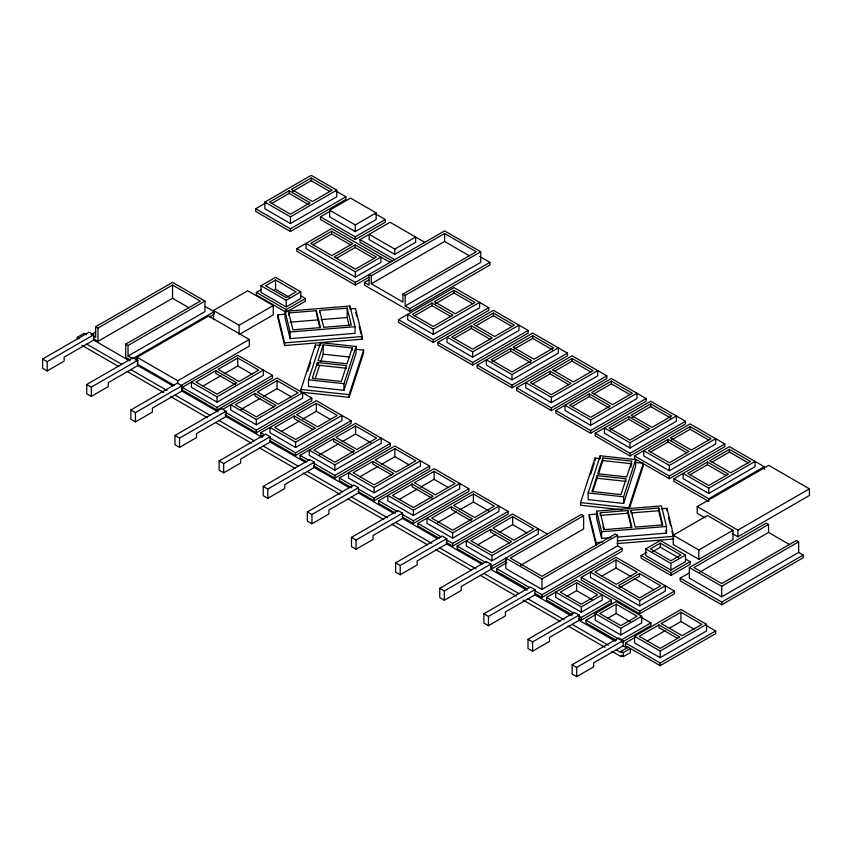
<?xml version="1.0" encoding="UTF-8"?>
<svg xmlns="http://www.w3.org/2000/svg" width="852" height="852" viewBox="0 0 852 852"><rect width="100%" height="100%" fill="white"/><g stroke="black" fill="none" stroke-linecap="round" stroke-linejoin="round"><path stroke-width="1.28" d="M589.254 514.64L589.254 517.313L596.102 545.301L596.102 542.617L589.254 514.64L597.156 513.99M617.498 537.122L666.488 533.15L666.488 526.493L661.45 505.896L596.57 511.147L596.57 517.814L601.608 538.411L610.873 537.655M600.277 512.755L604.398 529.614L631.971 527.377L627.849 510.529L600.277 512.755L600.277 515.439L627.849 513.202L631.385 527.644M601.608 538.411L601.608 531.744L596.57 511.147M627.849 513.202L627.849 510.529M631.098 510.263L635.219 527.122L662.792 524.885L658.671 508.026L631.098 510.263L631.087 512.936L658.671 510.71L662.196 525.151M658.671 510.71L658.671 508.026M666.956 511.019L666.956 508.346L661.684 508.772M355.795 349.309L363.602 350.151L363.602 352.834L349.118 397.351L300.948 392.133L300.948 389.449L315.432 344.932L320.64 345.497M307.785 371.099L310.597 362.451M308.499 379.822L320.597 342.642L356.051 346.487L356.051 353.133L343.952 390.312L308.499 386.467L308.499 379.822L343.952 383.666L356.051 346.487M317.466 362.505L312.322 378.309L341.343 381.451L346.476 365.657L317.466 362.505L317.466 365.114L346.476 368.266M323.206 344.847L318.073 360.652L347.083 363.793L352.227 347.989L323.206 344.847L323.206 354.176L320.789 361.61M317.466 365.114L318.073 363.261M315.144 378.959L319.585 365.327M349.118 397.351L349.118 394.678L363.602 350.151M622.237 509.784L580.574 505.268L580.574 502.595L595.058 458.067L600.266 458.632M590.628 474.351L594.249 463.222M588.125 492.957L600.223 455.777L635.677 459.622L635.677 466.278L623.589 503.457L588.125 499.613L588.125 492.957L623.589 496.801L635.677 459.622M597.092 475.65L591.948 491.444L620.97 494.597L626.113 478.792L597.092 475.65L597.092 478.26L592.747 491.625M602.833 457.993L597.699 473.787L626.71 476.939L631.854 461.134L602.833 457.993L602.833 460.602L598.487 473.968M630.672 467.386L631.854 463.744L602.833 460.602M635.422 462.444L643.239 463.296L628.755 507.824L580.574 502.595M629.149 509.262L643.239 465.969L643.239 463.296M264.844 202.094L311.172 175.352L336.764 190.124L336.764 196.78L290.436 223.533L264.844 208.751L264.844 202.094L290.436 216.877L336.764 190.124M335.837 190.954L345.923 196.78L345.923 199.453L290.436 231.488L255.685 211.424L255.685 208.751L265.877 202.872M289.169 190.731L269.477 202.094L290.436 214.203L310.128 202.829L289.169 190.731L289.169 193.404L309.02 204.874M311.172 178.025L291.48 189.389L312.439 201.498L332.131 190.124L311.172 178.025L311.172 180.699L329.926 191.53M271.66 203.511L289.169 193.404M292.577 191.434L311.172 180.699M77.287 339.32L77.287 337.296L84.241 333.281L86.563 334.623M93.369 336.007L95.658 337.328L95.658 326.763L172.551 282.363L204.949 301.075L204.949 311.64L128.056 356.04L128.056 345.465L204.949 301.075M93.677 340.108L64.124 357.169L64.124 361.142L47.179 370.929L42.6 368.288L42.6 359.022L89.098 332.173L93.677 334.815L93.677 340.108L129.834 360.982M95.658 326.763L97.969 328.095L172.551 285.037L200.316 301.075L125.734 344.133L125.734 357.371L130.335 360.023M91.079 334.687L95.669 332.035M42.6 359.022L47.179 361.663L93.677 334.815M255.685 208.751L290.436 228.815L345.923 196.78M93.379 338.691L97.969 341.343L172.551 298.285L189.208 307.902M329.649 210.156L350.555 198.09L376.147 212.862L376.147 219.518L355.241 231.584L329.649 216.813L329.649 210.156L355.241 224.928L376.147 212.862M375.21 213.692L385.306 219.518L385.306 222.191L355.241 239.55L320.49 219.486L320.49 216.813L330.512 211.03M368.81 277.315L355.359 285.09L296.89 251.329L296.89 248.656L331.641 228.592L390.109 262.352M331.641 231.275L310.682 243.374L331.865 255.6L352.824 243.502L331.641 231.275L331.641 233.949L350.587 244.886M312.886 244.769L331.641 233.949M213.511 319.809L213.511 310.479L247.666 290.766L273.258 305.538L273.258 314.867L239.114 334.591L239.114 325.262L273.258 305.538M137.8 365.583L108.257 382.644L108.257 386.616L91.302 396.404L86.723 393.762L86.723 384.497L133.231 357.648L137.8 360.3L137.8 365.583L172.839 385.807M133.775 358.021L214.108 311.64L214.108 314.313L209.517 316.965M137.097 361.269L137.097 357.276L208.602 315.996L249.285 339.479L249.285 346.136L181.178 385.455M261 285.74L275.569 277.326L300.767 291.863L300.767 298.519L286.187 306.933L261 292.396L261 285.74L286.187 300.287L300.767 291.863M134.925 360.034L137.225 358.703M275.569 279.999L265.632 285.74L286.187 297.604L296.123 291.863L275.569 279.999L275.569 289.329L289.275 297.242M86.723 384.497L91.302 387.138L137.8 360.3M286.187 312.29L256.367 295.069L256.367 292.396L260.882 289.786M320.49 216.813L355.241 236.867L385.306 219.518M392.495 261.053L359.991 242.287L359.991 239.614L390.046 222.255L424.797 242.319M273.364 290.607L275.569 289.329M355.135 244.833L334.176 256.942L355.359 269.168L376.318 257.059L355.135 244.833L355.135 247.506L374.092 258.454M336.38 258.337L355.135 247.506M256.367 292.396L286.187 309.617L305.399 298.519L305.399 301.193L287.316 311.63M355.359 271.841L380.95 257.059L380.95 262.352L355.359 277.124L306.049 248.656L306.049 243.374L355.359 271.841L355.359 277.124M394.742 249.103L415.648 237.037L415.648 242.319L394.742 254.386L369.14 239.614L369.14 234.332L394.742 249.103L394.742 254.386M137.097 357.276L177.78 380.759L249.285 339.479M181.934 391.057L152.38 408.119L152.38 412.102L135.436 421.878L130.857 419.237L130.857 409.972L177.354 383.134L181.934 385.775L181.934 391.057L218.091 411.931M296.89 248.656L355.359 282.406L444.574 230.903L480.73 251.777L480.73 262.352L405.19 305.964L405.19 295.388L480.73 251.777M371.291 275.824L444.574 233.512L476.215 251.777L402.932 294.089L402.932 302.045L371.291 283.78L371.291 275.824L369.033 274.514L369.033 285.09L364.454 282.438L364.454 285.122L409.769 311.278L489.889 265.025L489.889 262.352L479.687 256.463M130.857 409.972L135.436 412.624L181.934 385.775M182.296 387.351L237.783 355.316L272.523 375.381L272.523 378.054L217.047 410.089L182.296 390.024L182.296 387.351L217.047 407.416L272.523 375.381M364.454 282.438L369.033 279.797M215.769 370.695L196.077 382.069L217.047 394.167L236.739 382.804L215.769 370.695L215.769 373.378L235.631 384.838M237.783 357.989L218.091 369.363L239.05 381.462L258.742 370.098L237.783 357.989L237.783 365.955L252.117 374.23M371.291 283.78L444.574 241.467L469.431 255.824M202.84 386.126L220.87 375.711M224.257 373.762L237.783 365.955M217.047 396.84L263.375 370.098L263.375 375.381L217.047 402.133L191.444 387.351L191.444 382.069L217.047 396.84L217.047 402.133M226.057 416.532L196.514 433.593L196.514 437.577L179.559 447.364L174.98 444.723L174.98 435.457L221.488 408.609L226.057 411.25L226.057 416.532L262.224 437.406M222.691 409.375L277.049 377.99L311.8 398.054L311.8 400.728L256.314 432.763L224.928 414.636M255.046 393.368L235.354 404.743L256.314 416.841L276.005 405.477L255.046 393.368L255.046 396.042L273.801 406.873M277.049 380.663L257.357 392.037L278.316 404.136L298.008 392.772L277.049 380.663L277.049 388.629L291.395 396.904M174.98 435.457L179.559 438.098L226.057 411.25M405.19 305.964L409.769 308.605L489.889 262.352M240.988 409.45L260.148 398.385M263.524 396.436L277.049 388.629M398.523 319.66L454.01 287.625L488.76 307.689L488.76 310.362L433.274 342.397L398.523 322.333L398.523 319.66L433.274 339.724L488.76 307.689M431.996 303.014L412.304 314.377L433.274 326.476L452.966 315.112L431.996 303.014L431.996 305.687L450.751 316.518M454.01 290.308L434.318 301.672L455.277 313.77L474.969 302.407L454.01 290.308L454.01 292.981L472.764 303.813M414.498 315.794L431.996 305.687M435.415 303.717L454.01 292.981M256.314 419.514L302.641 392.772L302.641 398.054L256.314 424.797L230.722 410.025L230.722 404.743L256.314 419.514L256.314 424.797M224.928 411.963L256.314 430.09L311.8 398.054M433.274 329.16L479.601 302.407L479.601 307.689L433.274 334.442L407.671 319.66L407.671 314.377L433.274 329.16L433.274 334.442M263.076 436.661L260.829 435.372L260.829 432.699L316.316 400.664L351.067 420.728L351.067 423.401L295.58 455.437L269.796 440.548M294.313 416.042L274.621 427.406L295.58 439.515L315.272 428.141L294.313 416.042L294.313 418.715L313.067 429.546M316.316 403.337L296.624 414.7L317.583 426.809L337.275 415.435L316.316 403.337L316.316 411.292L330.661 419.578M270.19 442.007L240.637 459.068L240.637 463.051L223.682 472.839L219.113 470.197L219.113 460.932L265.611 434.083L270.19 436.725L270.19 442.007L305.218 462.231M219.113 460.932L223.682 463.573L270.19 436.725M281.384 431.463L299.414 421.058M302.79 419.099L316.316 411.292M437.907 342.397L493.393 310.362L528.133 330.427L528.133 333.1L472.658 365.135L437.907 345.071L437.907 342.397L472.658 362.462L528.133 330.427M471.38 325.752L451.688 337.115L472.658 349.213L492.339 337.85L471.38 325.752L471.38 328.425L490.134 339.245M493.393 313.046L473.701 324.41L494.661 336.508L514.352 325.144L493.393 313.046L493.393 315.719L512.148 326.54M453.882 338.532L471.38 328.425M475.885 325.826L493.393 315.719M295.58 442.188L341.908 415.435L341.908 420.728L295.58 447.47L269.988 432.699L269.988 427.406L295.58 442.188L295.58 447.47M269.796 437.875L295.58 452.753L351.067 420.728M472.658 351.897L518.985 325.144L518.985 330.427L472.658 357.18L447.055 342.397L447.055 337.115L472.658 351.897L472.658 357.18M306.827 461.922L300.096 458.046L300.096 455.362L355.582 423.337L390.333 443.391L390.333 446.065L334.847 478.1L313.547 465.81M333.579 438.716L313.887 450.08L334.847 462.189L354.538 450.815L333.579 438.716L333.579 441.389L353.442 452.849M355.582 426.011L335.89 437.374L356.86 449.483L376.552 438.109L355.582 426.011L355.582 433.966L371.035 442.88M314.313 467.492L284.76 484.543L284.76 488.526L267.816 498.313L263.236 495.672L263.236 486.407L309.734 459.558L314.313 462.199L314.313 467.492L349.341 487.717M319.521 454.787L338.681 443.732M342.057 441.773L355.582 433.966M477.226 365.103L532.713 333.068L567.464 353.133L567.464 355.806L511.977 387.841L477.226 367.776L477.226 365.103L511.977 385.168L567.464 353.133M510.71 348.447L491.018 359.821L511.977 371.919L531.669 360.556L510.71 348.447L510.71 351.13L530.562 362.59M532.713 335.741L513.021 347.115L533.98 359.214L553.672 347.85L532.713 335.741L532.713 338.425L552.575 349.884M263.236 486.407L267.816 489.048L314.313 462.199M492.105 361.866L510.71 351.13M514.118 349.16L532.713 338.425M334.847 464.862L381.185 438.109L381.185 443.391L334.847 470.144L309.255 455.362L309.255 450.08L334.847 464.862L334.847 470.144M313.547 463.137L334.847 475.427L390.333 443.391M511.977 374.592L558.305 347.85L558.305 353.133L511.977 379.885L486.385 365.103L486.385 359.821L511.977 374.592L511.977 379.885M351.695 487.834L339.373 480.709L339.373 478.036L394.849 446.001L429.6 466.065L429.6 468.738L374.113 500.774L358.426 491.71M372.846 461.39L353.154 472.753L374.113 484.852L393.805 473.488L372.846 461.39L372.846 464.063L391.6 474.883M394.849 448.685L375.168 460.048L396.127 472.146L415.819 460.783L394.849 448.685L394.849 456.64L409.194 464.915M359.917 476.811L377.947 466.395M381.334 464.447L394.849 456.64M516.61 387.841L572.097 355.806L606.848 375.87L606.848 378.544L551.361 410.579L516.61 390.514L516.61 387.841L551.361 407.906L606.848 375.87M550.083 371.184L530.402 382.559L551.361 394.657L571.053 383.293L550.083 371.184L550.083 373.858L568.838 384.689M572.097 358.479L552.405 369.853L573.364 381.952L593.056 370.588L572.097 358.479L572.097 361.152L590.851 371.983M358.447 492.967L328.893 510.028L328.893 514.001L311.938 523.788L307.37 521.147L307.37 511.882L353.868 485.033L358.447 487.674L358.447 492.967L393.475 513.192M532.585 383.964L550.083 373.858M554.588 371.259L572.097 361.152M307.37 511.882L311.938 514.523L358.447 487.674M374.113 487.536L420.451 460.783L420.451 466.065L374.113 492.818L348.521 478.036L348.521 472.753L374.113 487.536L374.113 492.818M358.426 489.037L374.113 498.1L429.6 466.065M551.361 397.33L597.689 370.588L597.689 375.87L551.361 402.613L525.759 387.841L525.759 382.559L551.361 397.33L551.361 402.613M395.456 513.096L378.639 503.383L378.639 500.71L434.126 468.675L468.866 488.739L468.866 491.412L413.39 523.447L402.176 516.972M412.112 484.053L392.421 495.427L413.39 507.526L433.072 496.162L412.112 484.053L412.112 486.726L431.975 498.196M434.126 471.348L414.434 482.722L435.393 494.82L455.085 483.457L434.126 471.348L434.126 479.314L448.461 487.589M399.183 499.485L417.214 489.069M420.6 487.12L434.126 479.314M555.877 410.515L611.363 378.48L646.114 398.544L646.114 401.217L590.628 433.253L555.877 413.188L555.877 410.515L590.628 430.569L646.114 398.544M589.36 393.858L569.668 405.222L590.628 417.331L610.32 405.957L589.36 393.858L589.36 396.531L609.212 408.002M611.363 381.153L591.671 392.516L612.631 404.625L632.322 393.251L611.363 381.153L611.363 383.826L630.118 394.657M571.852 406.638L589.36 396.531M593.865 393.933L611.363 383.826M402.57 518.442L373.016 535.503L373.016 539.476L356.072 549.263L351.493 546.622L351.493 537.356L397.99 510.518L402.57 513.16L402.57 518.442L437.598 538.666M351.493 537.356L356.072 539.998L402.57 513.16M413.39 510.199L459.718 483.457L459.718 488.739L413.39 515.481L387.788 500.71L387.788 495.427L413.39 510.199L413.39 515.481M402.176 514.299L413.39 520.774L468.866 488.739M590.628 420.004L636.955 393.251L636.955 398.544L590.628 425.286L565.036 410.515L565.036 405.222L590.628 420.004L590.628 425.286M439.206 538.347L417.906 526.057L417.906 523.384L473.392 491.348L508.143 511.413L508.143 514.086L452.657 546.121L445.926 542.234M451.379 506.727L431.687 518.101L452.657 530.2L472.349 518.825L451.379 506.727L451.379 509.4L471.241 520.87M473.392 494.022L453.701 505.385L474.66 517.494L494.352 506.12L473.392 494.022L473.392 501.977L488.835 510.902M437.332 522.798L456.48 511.743M459.867 509.794L473.392 501.977M595.26 433.253L650.747 401.217L685.498 421.271L685.498 423.955L630.011 455.98L595.26 435.926L595.26 433.253L630.011 453.307L685.498 421.271M628.733 416.596L609.042 427.96L630.011 440.069L649.703 428.694L628.733 416.596L628.733 419.269L647.488 430.1M650.747 403.891L631.055 415.254L652.014 427.363L671.706 415.989L650.747 403.891L650.747 406.564L670.599 418.034M610.138 430.004L628.733 419.269M632.152 417.299L650.747 406.564M446.693 543.917L417.15 560.978L417.15 564.961L400.195 574.749L395.616 572.097L395.616 562.842L442.124 535.993L446.693 538.634L446.693 543.917L481.731 564.141M452.657 532.873L498.984 506.12L498.984 511.413L452.657 538.155L427.054 523.384L427.054 518.101L452.657 532.873L452.657 538.155M395.616 562.842L400.195 565.483L446.693 538.634M445.926 539.561L452.657 543.438L508.143 511.413M630.011 442.742L676.339 415.989L676.339 421.271L630.011 448.024L604.409 433.253L604.409 427.96L630.011 442.742L630.011 448.024M482.956 563.609L457.173 548.731L457.173 546.047L512.659 514.022L547.41 534.076M490.656 529.401L470.964 540.764L491.923 552.873L511.615 541.499L490.656 529.401L490.656 532.074L509.411 542.905M512.659 516.695L492.967 528.059L513.926 540.168L533.618 528.794L512.659 516.695L512.659 524.651L527.005 532.937M477.727 544.822L495.757 534.417M499.134 532.457L512.659 524.651M634.58 455.948L690.067 423.923L724.818 443.977L724.818 446.65L669.331 478.686L634.58 458.632L634.58 455.948L669.331 476.012L724.818 443.977M668.064 439.302L648.372 450.665L669.331 462.774L689.023 451.4L668.064 439.302L668.064 441.975L686.818 452.806M690.067 426.596L670.375 437.96L691.345 450.069L711.037 438.695L690.067 426.596L690.067 429.27L708.821 440.101M650.555 452.082L668.064 441.975M671.472 440.005L690.067 429.27M491.923 555.547L538.251 528.794L538.251 534.076L491.923 560.829L466.332 546.047L466.332 540.764L491.923 555.547L491.923 560.829M490.827 569.392L461.273 586.453L461.273 590.436L444.329 600.223L439.749 597.582L439.749 588.317L486.247 561.468L490.827 564.109L490.827 569.392L526.983 590.276M439.749 588.317L444.329 590.958L490.827 564.109M669.331 465.448L715.669 438.695L715.669 443.977L669.331 470.73L643.739 455.948L643.739 450.665L669.331 465.448L669.331 470.73M520.647 565.323L583.62 528.954L583.62 515.716L510.337 558.028L541.978 576.293L615.261 533.98L617.53 535.29L617.53 545.855L541.978 589.467L505.822 568.593L505.822 558.028L541.978 578.902L617.53 535.29M506.642 560.286L491.923 568.785L491.923 566.111L581.362 514.406L583.62 515.716M527.26 588.924L496.673 571.266L496.673 568.593L506.972 562.65M708.715 501.423L673.964 481.359L673.964 478.686L729.45 446.65L764.201 466.715L764.201 469.388M707.448 462.04L687.756 473.403L708.715 485.502L728.407 474.138L707.448 462.04L707.448 464.713L726.202 475.544M729.45 449.334L709.759 460.698L730.718 472.796L750.41 461.433L729.45 449.334L729.45 452.007L748.205 462.838M689.939 474.82L707.448 464.713M711.952 462.114L729.45 452.007M534.949 594.866L505.406 611.928L505.406 615.911L488.452 625.698L483.872 623.057L483.872 613.791L530.37 586.943L534.949 589.584L534.949 594.866L571.117 615.751M708.715 488.185L755.042 461.433L755.042 466.715L708.715 493.468L683.123 478.686L683.123 473.403L708.715 488.185L708.715 493.468M483.872 613.791L488.452 616.433L534.949 589.584M535.184 590.83L541.978 594.76L622.098 548.496L622.098 551.169L541.978 597.433L535.184 593.503M673.964 478.686L708.715 498.75L764.201 466.715M705.126 517.856L697.213 513.287L697.213 506.631L768.717 465.352L809.4 488.835L809.4 495.491L737.896 536.771L732.241 533.512M572.342 614.952L546.558 600.074L546.558 597.401L576.623 580.042L611.363 600.106L611.363 602.779L581.309 620.139L579.062 618.84M581.256 577.368L615.996 557.304L674.464 591.064L674.464 593.737L639.714 613.791L581.256 580.042L581.256 577.368L639.714 611.118L674.464 591.064M576.623 582.715L560.35 592.108L581.309 604.217L597.582 594.824L576.623 582.715L576.623 590.681L592.065 599.595M615.996 559.977L595.037 572.086L616.22 584.312L637.179 572.214L615.996 559.977L615.996 567.943L630.895 576.538M645.731 548.89L660.311 540.477L685.498 555.014L685.498 561.67L670.918 570.084L645.731 555.547L645.731 548.89L670.918 563.438L685.498 555.014M566.857 596.315L576.623 590.681M601.661 576.218L615.996 567.943M673.24 535.216L707.384 515.503L732.976 530.285L732.976 539.614L698.832 559.327L673.24 544.545L673.24 535.216L698.832 549.998L732.976 530.285M660.311 543.15L650.364 548.89L670.918 560.754L680.865 555.014L660.311 543.15L660.311 547.197L678.575 557.74M685.541 559.029L690.131 561.67L690.131 564.354L670.918 575.441L641.098 558.22L641.098 555.547L646.753 552.288M652.579 551.659L660.311 547.197M581.309 606.89L602.215 594.824L602.215 600.106L581.309 612.173L555.717 597.401L555.717 592.108L581.309 606.89L581.309 612.173M639.501 573.545L618.531 585.643L639.714 597.88L660.673 585.771L639.501 573.545L639.501 576.218L619.638 587.688M579.083 620.352L549.529 637.413L549.529 641.386L532.575 651.173L528.006 648.532L528.006 639.266L574.504 612.418L579.083 615.059L579.083 620.352L615.24 641.226M528.006 639.266L532.575 641.907L579.083 615.059M579.062 616.166L581.309 617.455L611.363 600.106M697.213 506.631L737.896 530.114L809.4 488.835M595.207 613.547L616.113 601.469L641.705 616.252L641.705 622.908L620.799 634.974L595.207 620.203L595.207 613.547L620.799 628.318L641.705 616.252M616.316 640.342L586.048 622.876L586.048 620.203L596.07 614.409M616.113 604.153L599.84 613.547L620.799 625.645L637.072 616.252L616.113 604.153L616.113 613.483L630.459 621.758M641.098 555.547L670.918 572.768L690.131 561.67M689.364 572.81L680.184 578.114L680.184 580.787L721.74 604.782L803.212 557.74L803.212 555.067L798.643 552.426L721.74 596.815L689.343 578.114L689.343 567.549L766.236 523.149L768.557 524.481L768.557 532.447L699.716 572.193M768.557 524.481L693.975 567.549L721.74 583.577L796.322 540.519L798.643 541.851L798.643 552.426M607.433 618.488L616.113 613.483M639.714 600.553L665.306 585.771L665.306 591.064L639.714 605.836L590.404 577.368L590.404 572.086L639.714 600.553L639.714 605.836M572.129 664.741L618.627 637.892L623.206 640.544L623.206 645.827L593.652 662.888L593.652 666.86L576.708 676.648L572.129 674.007L572.129 664.741L576.708 667.382L623.206 640.544M620.799 640.257L650.864 622.908L650.864 625.581L621.917 642.291M634.591 636.284L680.918 609.531L706.51 624.314L706.51 630.959L660.183 657.712L634.591 642.941L634.591 636.284L660.183 651.056L706.51 624.314M689.343 567.549L721.74 586.251L798.643 541.851M705.584 625.144L715.669 630.959L715.669 633.643L660.183 665.668L625.432 645.614L625.432 642.941L635.624 637.051M658.916 624.91L639.224 636.284L660.183 648.383L679.875 637.019L658.916 624.91L658.916 627.583L677.67 638.414M680.918 612.205L661.227 623.579L682.186 635.677L701.878 624.314L680.918 612.205L680.918 621.534L694.156 629.181M616.262 649.842L621.119 652.643L621.119 651.269L628.062 647.264M621.119 651.269L623.376 652.579L630.331 648.564L630.331 652.611L623.376 656.626L621.119 655.316L621.119 656.626L622.663 655.731M647.105 641.055L665.146 630.65M669.651 628.041L680.918 621.534M680.184 578.114L721.74 602.108L803.212 555.067M625.432 642.941L660.183 662.994L715.669 630.959M285.09 311.342L349.97 306.028L355.007 326.689L355.007 333.334L290.127 338.649L285.09 317.988L285.09 311.342L290.127 331.992L290.127 338.649M288.785 312.95L316.369 310.692L320.49 327.594L292.918 329.852L288.785 312.95L288.796 315.283M319.606 310.426L347.179 308.168L351.301 325.081L323.728 327.328L319.606 310.426L319.606 312.205M350.204 308.882L355.476 308.445L362.324 336.519L362.324 339.192L284.621 345.55L277.784 317.476L277.773 314.803L285.676 314.164M290.095 322.162L318.637 319.83M321.236 319.617L347.19 317.498L349.245 325.943M290.127 331.992L355.007 326.689M277.773 314.803L284.621 342.877L362.324 336.519M601.608 531.744L666.488 526.493M596.102 542.617L602.683 542.085M617.178 540.913L673.804 536.323M617.178 543.587L673.804 539.007M323.206 354.176L349.586 357.041M300.948 389.449L349.118 394.678M597.092 478.26L626.113 481.401M359.991 239.614L394.742 259.668M402.932 294.089L405.19 295.388M768.557 532.447L789.655 544.63M300.809 295.878L305.399 298.519M213.511 310.479L239.114 325.262M205.119 306.454L214.108 311.64M617.53 545.855L622.098 548.496M634.325 578.519L653.803 589.765M640.768 617.082L650.864 622.908M125.734 344.133L128.056 345.465M496.673 568.593L529.518 587.561M546.558 597.401L573.46 612.929M586.048 620.203L619.681 639.618M128.056 356.04L132.635 358.681M260.829 432.699L264.195 434.637M300.096 455.362L309.063 460.549M339.373 478.036L352.824 485.8M378.639 500.71L397.692 511.711M417.906 523.384L441.442 536.973M457.173 546.047L486.322 562.874M137.097 363.932L174.383 385.455M623.206 645.827L627.093 648.074M77.287 337.296L79.609 338.638M86.723 344.112L121.761 364.337M130.857 369.598L167.013 390.472M174.98 395.072L210.018 415.297M219.113 420.547L254.141 440.772M263.236 446.022L298.264 466.246M307.37 471.497L342.397 491.721M351.493 496.972L387.649 517.856M395.616 522.457L431.783 543.331M439.749 547.932L475.906 568.806M483.872 573.407L518.911 593.631M528.006 598.881L564.162 619.755M572.129 624.356L608.285 645.241M81.909 345.316L118.779 366.605M126.841 371.259L163.712 392.548M170.624 396.531L207.494 417.821M215.556 422.475L251.276 443.093M259.338 447.758L295.058 468.376M303.12 473.03L339.991 494.32M348.053 498.974L383.773 519.592M391.835 524.246L427.555 544.875M435.617 549.529L471.337 570.148M480.549 575.473L516.269 596.091M523.181 600.085L560.052 621.364M568.114 626.028L604.984 647.307M611.896 651.301L621.119 656.626M666.956 508.346L673.495 535.056M668.511 517.377L670.375 525.013M671.93 531.371L672.867 535.184M665.859 530.572L666.488 533.15M602.928 526.27L603.812 529.88M355.785 312.396L356.722 316.23M359.214 326.433L361.078 334.09M361.706 336.636L362.324 339.192M319.894 327.86L316.369 313.366L316.369 310.692M349.97 306.028L349.97 308.69M347.179 308.168L347.19 317.498M284.621 342.877L284.621 345.55M737.896 530.114L737.896 536.771M721.74 586.251L721.74 596.815M721.74 602.108L721.74 604.782M708.715 498.75L708.715 500.529M698.832 549.998L698.832 559.327M670.918 563.438L670.918 570.084M670.918 572.768L670.918 575.441M669.331 476.012L669.331 478.686M660.183 651.056L660.183 657.712M660.183 662.994L660.183 665.668M639.714 611.118L639.714 613.791M630.011 453.307L630.011 455.98M623.589 496.801L623.589 503.457M623.376 652.579L623.376 656.626M620.799 628.318L620.799 634.974M600.223 455.777L600.223 458.44M595.058 458.067L595.058 460.751M590.628 430.569L590.628 433.253M581.309 617.455L581.309 620.139M576.708 667.382L576.708 676.648M551.361 407.906L551.361 410.579M541.978 578.902L541.978 589.467M541.978 594.76L541.978 597.433M532.575 641.907L532.575 651.173M511.977 385.168L511.977 387.841M488.452 616.433L488.452 625.698M472.658 362.462L472.658 365.135M452.657 543.438L452.657 546.121M444.574 233.512L444.574 241.467M444.329 590.958L444.329 600.223M433.274 339.724L433.274 342.397M413.39 520.774L413.39 523.447M409.769 308.605L409.769 311.278M400.195 565.483L400.195 574.749M374.113 498.1L374.113 500.774M356.072 539.998L356.072 549.263M355.359 282.406L355.359 285.09M355.241 224.928L355.241 231.584M355.241 236.867L355.241 239.55M352.227 347.989L352.227 350.321M343.952 383.666L343.952 390.312M334.847 475.427L334.847 478.1M320.597 342.642L320.597 345.305M315.432 344.932L315.432 347.605M311.938 514.523L311.938 523.788M295.58 452.753L295.58 455.437M290.436 216.877L290.436 223.533M290.436 228.815L290.436 231.488M286.187 300.287L286.187 306.933M286.187 309.617L286.187 311.395M267.816 489.048L267.816 498.313M256.314 430.09L256.314 432.763M223.682 463.573L223.682 472.839M217.047 407.416L217.047 410.089M179.559 438.098L179.559 447.364M177.78 380.759L177.78 383.421M172.551 285.037L172.551 298.285M135.436 412.624L135.436 421.878M97.969 328.095L97.969 341.343M91.302 387.138L91.302 396.404M47.179 361.663L47.179 370.929"/></g></svg>
